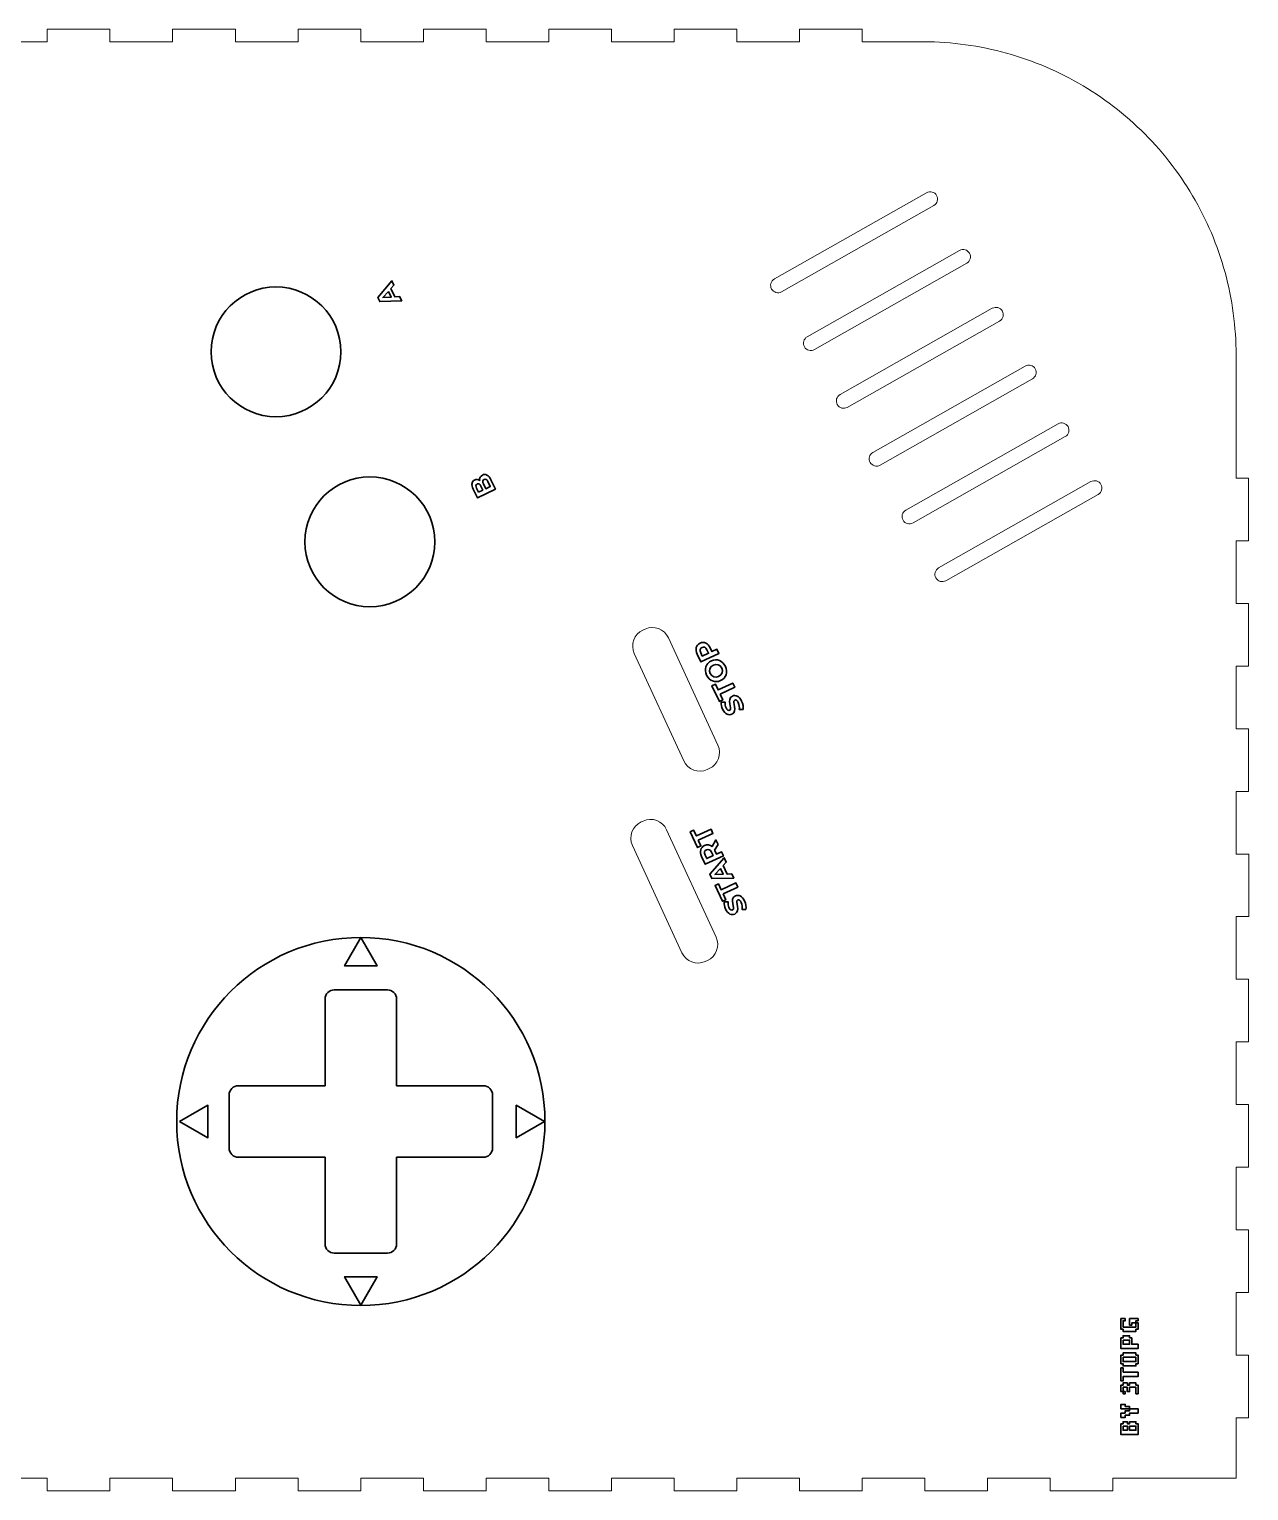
# Model space of a CAD drawing. Header units: millimetres. Extents: x -265 to 3135, y -989 to 809.
# Drawn here: x 2466 to 3050, y -146 to 554 of the extents above; entities that cross this region are included whole.
import ezdxf

# ---------------------------------------------------------------- set-up
doc = ezdxf.new("R2010")
doc.units = ezdxf.units.MM
doc.header["$MEASUREMENT"] = 0
doc.layers.add('Layer 1', color=7, linetype='Continuous', lineweight=0)

# ---------------------------------------------------------------- blocks, each defined once
blk = doc.blocks.new('Block_1')
at = {"layer": 'Layer 1', "color": 18, "lineweight": 35, "true_color": 0x000000}
for points, knots in [([(2787.24, 259.92), (2789.17, 260.83), (2791.05, 259.94), (2792.13, 257.63), (2792.13, 257.63), (2792.95, 255.89), (2792.95, 255.89), (2792.95, 255.89), (2795.34, 257.01), (2795.34, 257.01), (2795.34, 257.01), (2796.28, 255), (2796.28, 255), (2796.28, 255), (2787.62, 250.94), (2787.62, 250.94), (2787.62, 250.94), (2785.86, 254.69), (2785.86, 254.69), (2784.78, 257), (2785.3, 259.01), (2787.24, 259.92)], [0, 0, 0, 0, 1, 1, 1, 2, 2, 2, 3, 3, 3, 4, 4, 4, 5, 5, 5, 6, 6, 6, 7, 7, 7, 7]), ([(2788.19, 257.9), (2787.24, 257.45), (2786.97, 256.57), (2787.55, 255.34), (2787.55, 255.34), (2788.31, 253.71), (2788.31, 253.71), (2788.31, 253.71), (2791.32, 255.12), (2791.32, 255.12), (2791.32, 255.12), (2790.55, 256.75), (2790.55, 256.75), (2789.98, 257.98), (2789.13, 258.34), (2788.19, 257.9)], [0, 0, 0, 0, 1, 1, 1, 2, 2, 2, 3, 3, 3, 4, 4, 4, 5, 5, 5, 5]), ([(2797.1, 241.99), (2794.53, 240.78), (2791.68, 241.89), (2790.4, 244.63), (2789.12, 247.35), (2790.07, 250.25), (2792.66, 251.46), (2795.24, 252.68), (2798.08, 251.55), (2799.35, 248.83), (2800.64, 246.09), (2799.67, 243.2), (2797.1, 241.99)], [0, 0, 0, 0, 1, 1, 1, 2, 2, 2, 3, 3, 3, 4, 4, 4, 4]), ([(2793.61, 249.44), (2791.96, 248.66), (2791.38, 246.97), (2792.11, 245.43), (2792.83, 243.88), (2794.5, 243.25), (2796.15, 244.02), (2797.79, 244.79), (2798.37, 246.48), (2797.65, 248.03), (2796.92, 249.57), (2795.25, 250.21), (2793.61, 249.44)], [0, 0, 0, 0, 1, 1, 1, 2, 2, 2, 3, 3, 3, 4, 4, 4, 4]), ([(2796.83, 235.54), (2796.83, 235.54), (2798.13, 232.77), (2798.13, 232.77), (2798.13, 232.77), (2796.5, 232.01), (2796.5, 232.01), (2796.5, 232.01), (2792.96, 239.55), (2792.96, 239.55), (2792.96, 239.55), (2794.59, 240.32), (2794.59, 240.32), (2794.59, 240.32), (2795.89, 237.55), (2795.89, 237.55), (2795.89, 237.55), (2802.92, 240.84), (2802.92, 240.84), (2802.92, 240.84), (2803.86, 238.84), (2803.86, 238.84), (2803.86, 238.84), (2796.83, 235.54), (2796.83, 235.54)], [0, 0, 0, 0, 1, 1, 1, 2, 2, 2, 3, 3, 3, 4, 4, 4, 5, 5, 5, 6, 6, 6, 7, 7, 7, 8, 8, 8, 8]), ([(2807.81, 228.2), (2807.81, 228.2), (2805.98, 228.17), (2805.98, 228.17), (2806.17, 229.15), (2806.03, 230.41), (2805.54, 231.45), (2804.99, 232.64), (2804.36, 232.93), (2803.83, 232.68), (2802.21, 231.92), (2805.69, 227.41), (2802.47, 225.9), (2801, 225.21), (2799.22, 225.83), (2798.06, 228.29), (2797.55, 229.38), (2797.29, 230.61), (2797.42, 231.65), (2797.42, 231.65), (2799.23, 231.75), (2799.23, 231.75), (2799.15, 230.73), (2799.32, 229.8), (2799.68, 229.03), (2800.23, 227.84), (2800.89, 227.59), (2801.44, 227.85), (2803.03, 228.6), (2799.57, 233.11), (2802.75, 234.61), (2804.2, 235.28), (2806, 234.66), (2807.16, 232.19), (2807.8, 230.82), (2808.04, 229.24), (2807.81, 228.2)], [0, 0, 0, 0, 1, 1, 1, 2, 2, 2, 3, 3, 3, 4, 4, 4, 5, 5, 5, 6, 6, 6, 7, 7, 7, 8, 8, 8, 9, 9, 9, 10, 10, 10, 11, 11, 11, 12, 12, 12, 12])]:
    blk.add_open_spline(points, degree=3, knots=knots, dxfattribs=at)
blk = doc.blocks.new('Block_2')
at = {"layer": 'Layer 1', "color": 18, "lineweight": 35, "true_color": 0x000000}
for points, knots in [([(2786.39, 165.58), (2786.39, 165.58), (2787.68, 162.8), (2787.68, 162.8), (2787.68, 162.8), (2786.04, 162.05), (2786.04, 162.05), (2786.04, 162.05), (2782.54, 169.61), (2782.54, 169.61), (2782.54, 169.61), (2784.18, 170.37), (2784.18, 170.37), (2784.18, 170.37), (2785.47, 167.59), (2785.47, 167.59), (2785.47, 167.59), (2792.51, 170.84), (2792.51, 170.84), (2792.51, 170.84), (2793.44, 168.83), (2793.44, 168.83), (2793.44, 168.83), (2786.39, 165.58), (2786.39, 165.58)], [0, 0, 0, 0, 1, 1, 1, 2, 2, 2, 3, 3, 3, 4, 4, 4, 5, 5, 5, 6, 6, 6, 7, 7, 7, 8, 8, 8, 8]), ([(2795.87, 163.58), (2795.87, 163.58), (2794.22, 160.79), (2794.22, 160.79), (2794.22, 160.79), (2794.27, 160.69), (2794.27, 160.69), (2794.27, 160.69), (2795.07, 158.94), (2795.07, 158.94), (2795.07, 158.94), (2797.49, 160.05), (2797.49, 160.05), (2797.49, 160.05), (2798.42, 158.04), (2798.42, 158.04), (2798.42, 158.04), (2789.74, 154.03), (2789.74, 154.03), (2789.74, 154.03), (2788, 157.79), (2788, 157.79), (2786.93, 160.11), (2787.46, 162.12), (2789.41, 163.02), (2790.71, 163.62), (2791.97, 163.4), (2792.98, 162.5), (2792.98, 162.5), (2794.87, 165.73), (2794.87, 165.73), (2794.87, 165.73), (2795.87, 163.58), (2795.87, 163.58)], [0, 0, 0, 0, 1, 1, 1, 2, 2, 2, 3, 3, 3, 4, 4, 4, 5, 5, 5, 6, 6, 6, 7, 7, 7, 8, 8, 8, 9, 9, 9, 10, 10, 10, 11, 11, 11, 11]), ([(2789.69, 158.44), (2789.69, 158.44), (2790.45, 156.8), (2790.45, 156.8), (2790.45, 156.8), (2793.47, 158.2), (2793.47, 158.2), (2793.47, 158.2), (2792.72, 159.83), (2792.72, 159.83), (2792.15, 161.06), (2791.29, 161.42), (2790.35, 160.98), (2789.4, 160.54), (2789.13, 159.67), (2789.69, 158.44)], [0, 0, 0, 0, 1, 1, 1, 2, 2, 2, 3, 3, 3, 4, 4, 4, 5, 5, 5, 5]), ([(2798.31, 153.4), (2798.31, 153.4), (2800.17, 149.37), (2800.17, 149.37), (2800.17, 149.37), (2802.39, 149.46), (2802.39, 149.46), (2802.39, 149.46), (2803.34, 147.4), (2803.34, 147.4), (2803.34, 147.4), (2792.87, 147.26), (2792.87, 147.26), (2792.87, 147.26), (2791.95, 149.25), (2791.95, 149.25), (2791.95, 149.25), (2798.84, 157.14), (2798.84, 157.14), (2798.84, 157.14), (2799.81, 155.03), (2799.81, 155.03), (2799.81, 155.03), (2798.31, 153.4), (2798.31, 153.4)], [0, 0, 0, 0, 1, 1, 1, 2, 2, 2, 3, 3, 3, 4, 4, 4, 5, 5, 5, 6, 6, 6, 7, 7, 7, 8, 8, 8, 8]), ([(2797.07, 152.07), (2797.07, 152.07), (2794.39, 149.15), (2794.39, 149.15), (2794.39, 149.15), (2798.35, 149.31), (2798.35, 149.31), (2798.35, 149.31), (2797.07, 152.07), (2797.07, 152.07)], [0, 0, 0, 0, 1, 1, 1, 2, 2, 2, 3, 3, 3, 3]), ([(2798.27, 139.86), (2798.27, 139.86), (2799.56, 137.08), (2799.56, 137.08), (2799.56, 137.08), (2797.92, 136.32), (2797.92, 136.32), (2797.92, 136.32), (2794.42, 143.89), (2794.42, 143.89), (2794.42, 143.89), (2796.06, 144.65), (2796.06, 144.65), (2796.06, 144.65), (2797.34, 141.87), (2797.34, 141.87), (2797.34, 141.87), (2804.39, 145.12), (2804.39, 145.12), (2804.39, 145.12), (2805.32, 143.11), (2805.32, 143.11), (2805.32, 143.11), (2798.27, 139.86), (2798.27, 139.86)], [0, 0, 0, 0, 1, 1, 1, 2, 2, 2, 3, 3, 3, 4, 4, 4, 5, 5, 5, 6, 6, 6, 7, 7, 7, 8, 8, 8, 8]), ([(2809.2, 132.45), (2809.2, 132.45), (2807.38, 132.43), (2807.38, 132.43), (2807.57, 133.41), (2807.44, 134.67), (2806.96, 135.71), (2806.41, 136.91), (2805.79, 137.21), (2805.26, 136.96), (2803.63, 136.21), (2807.08, 131.68), (2803.85, 130.19), (2802.38, 129.5), (2800.6, 130.13), (2799.46, 132.6), (2798.96, 133.69), (2798.7, 134.92), (2798.84, 135.97), (2798.84, 135.97), (2800.65, 136.05), (2800.65, 136.05), (2800.56, 135.03), (2800.72, 134.1), (2801.08, 133.33), (2801.63, 132.14), (2802.29, 131.89), (2802.83, 132.14), (2804.43, 132.88), (2801, 137.41), (2804.18, 138.89), (2805.64, 139.56), (2807.43, 138.93), (2808.58, 136.45), (2809.21, 135.07), (2809.45, 133.49), (2809.2, 132.45)], [0, 0, 0, 0, 1, 1, 1, 2, 2, 2, 3, 3, 3, 4, 4, 4, 5, 5, 5, 6, 6, 6, 7, 7, 7, 8, 8, 8, 9, 9, 9, 10, 10, 10, 11, 11, 11, 12, 12, 12, 12])]:
    blk.add_open_spline(points, degree=3, knots=knots, dxfattribs=at)
blk = doc.blocks.new('Block_4')
at = {"layer": 'Layer 1', "color": 18, "lineweight": 35, "true_color": 0x000000}
for points, knots in [([(2996.93, -64.58), (2996.93, -64.58), (2995.89, -64.58), (2995.89, -64.58), (2995.89, -64.58), (2995.89, -65.58), (2995.89, -65.58), (2995.89, -65.58), (2996.93, -65.58), (2996.93, -65.58), (2996.93, -65.58), (2996.93, -68.69), (2996.93, -68.69), (2996.93, -68.69), (2995.89, -68.69), (2995.89, -68.69), (2995.89, -68.69), (2995.89, -69.72), (2995.89, -69.72), (2995.89, -69.72), (2989.72, -69.72), (2989.72, -69.72), (2989.72, -69.72), (2989.72, -68.69), (2989.72, -68.69), (2989.72, -68.69), (2988.67, -68.69), (2988.67, -68.69), (2988.67, -68.69), (2988.67, -63.53), (2988.67, -63.53), (2988.67, -63.53), (2990.77, -63.53), (2990.77, -63.53), (2990.77, -63.53), (2990.77, -64.58), (2990.77, -64.58), (2990.77, -64.58), (2989.73, -64.58), (2989.73, -64.58), (2989.73, -64.58), (2989.73, -67.64), (2989.73, -67.64), (2989.73, -67.64), (2995.88, -67.64), (2995.88, -67.64), (2995.88, -67.64), (2995.88, -65.61), (2995.88, -65.61), (2995.88, -65.61), (2993.85, -65.61), (2993.85, -65.61), (2993.85, -65.61), (2993.85, -66.63), (2993.85, -66.63), (2993.85, -66.63), (2992.8, -66.63), (2992.8, -66.63), (2992.8, -66.63), (2992.8, -63.53), (2992.8, -63.53), (2992.8, -63.53), (2996.93, -63.53), (2996.93, -63.53), (2996.93, -63.53), (2996.93, -64.58), (2996.93, -64.58)], [0, 0, 0, 0, 1, 1, 1, 2, 2, 2, 3, 3, 3, 4, 4, 4, 5, 5, 5, 6, 6, 6, 7, 7, 7, 8, 8, 8, 9, 9, 9, 10, 10, 10, 11, 11, 11, 12, 12, 12, 13, 13, 13, 14, 14, 14, 15, 15, 15, 16, 16, 16, 17, 17, 17, 18, 18, 18, 19, 19, 19, 20, 20, 20, 21, 21, 21, 22, 22, 22, 22]), ([(2992.81, -72.79), (2992.81, -72.79), (2993.85, -72.79), (2993.85, -72.79), (2993.85, -72.79), (2993.85, -75.88), (2993.85, -75.88), (2993.85, -75.88), (2996.93, -75.88), (2996.93, -75.88), (2996.93, -75.88), (2996.93, -77.95), (2996.93, -77.95), (2996.93, -77.95), (2988.67, -77.95), (2988.67, -77.95), (2988.67, -77.95), (2988.67, -72.79), (2988.67, -72.79), (2988.67, -72.79), (2989.72, -72.79), (2989.72, -72.79), (2989.72, -72.79), (2989.72, -71.77), (2989.72, -71.77), (2989.72, -71.77), (2992.81, -71.77), (2992.81, -71.77), (2992.81, -71.77), (2992.81, -72.79), (2992.81, -72.79)], [0, 0, 0, 0, 1, 1, 1, 2, 2, 2, 3, 3, 3, 4, 4, 4, 5, 5, 5, 6, 6, 6, 7, 7, 7, 8, 8, 8, 9, 9, 9, 10, 10, 10, 10]), ([(2989.73, -73.84), (2989.73, -73.84), (2989.73, -75.88), (2989.73, -75.88), (2989.73, -75.88), (2992.8, -75.88), (2992.8, -75.88), (2992.8, -75.88), (2992.8, -73.84), (2992.8, -73.84), (2992.8, -73.84), (2989.73, -73.84), (2989.73, -73.84)], [0, 0, 0, 0, 1, 1, 1, 2, 2, 2, 3, 3, 3, 4, 4, 4, 4]), ([(2995.89, -81.03), (2995.89, -81.03), (2996.93, -81.03), (2996.93, -81.03), (2996.93, -81.03), (2996.93, -85.17), (2996.93, -85.17), (2996.93, -85.17), (2995.89, -85.17), (2995.89, -85.17), (2995.89, -85.17), (2995.89, -86.19), (2995.89, -86.19), (2995.89, -86.19), (2989.72, -86.19), (2989.72, -86.19), (2989.72, -86.19), (2989.72, -85.17), (2989.72, -85.17), (2989.72, -85.17), (2988.67, -85.17), (2988.67, -85.17), (2988.67, -85.17), (2988.67, -81.03), (2988.67, -81.03), (2988.67, -81.03), (2989.72, -81.03), (2989.72, -81.03), (2989.72, -81.03), (2989.72, -80), (2989.72, -80), (2989.72, -80), (2995.89, -80), (2995.89, -80), (2995.89, -80), (2995.89, -81.03), (2995.89, -81.03)], [0, 0, 0, 0, 1, 1, 1, 2, 2, 2, 3, 3, 3, 4, 4, 4, 5, 5, 5, 6, 6, 6, 7, 7, 7, 8, 8, 8, 9, 9, 9, 10, 10, 10, 11, 11, 11, 12, 12, 12, 12]), ([(2989.73, -82.08), (2989.73, -82.08), (2989.73, -84.12), (2989.73, -84.12), (2989.73, -84.12), (2995.88, -84.12), (2995.88, -84.12), (2995.88, -84.12), (2995.88, -82.08), (2995.88, -82.08), (2995.88, -82.08), (2989.73, -82.08), (2989.73, -82.08)], [0, 0, 0, 0, 1, 1, 1, 2, 2, 2, 3, 3, 3, 4, 4, 4, 4]), ([(2989.72, -89.26), (2989.72, -89.26), (2996.93, -89.26), (2996.93, -89.26), (2996.93, -89.26), (2996.93, -91.34), (2996.93, -91.34), (2996.93, -91.34), (2989.72, -91.34), (2989.72, -91.34), (2989.72, -91.34), (2989.72, -93.4), (2989.72, -93.4), (2989.72, -93.4), (2988.67, -93.4), (2988.67, -93.4), (2988.67, -93.4), (2988.67, -87.2), (2988.67, -87.2), (2988.67, -87.2), (2989.72, -87.2), (2989.72, -87.2), (2989.72, -87.2), (2989.72, -89.26), (2989.72, -89.26)], [0, 0, 0, 0, 1, 1, 1, 2, 2, 2, 3, 3, 3, 4, 4, 4, 5, 5, 5, 6, 6, 6, 7, 7, 7, 8, 8, 8, 8]), ([(2995.89, -95.43), (2995.89, -95.43), (2996.93, -95.43), (2996.93, -95.43), (2996.93, -95.43), (2996.93, -99.56), (2996.93, -99.56), (2996.93, -99.56), (2995.88, -99.56), (2995.88, -99.56), (2995.88, -99.56), (2995.88, -96.48), (2995.88, -96.48), (2995.88, -96.48), (2992.81, -96.48), (2992.81, -96.48), (2992.81, -96.48), (2992.81, -98.54), (2992.81, -98.54), (2992.81, -98.54), (2991.76, -98.54), (2991.76, -98.54), (2991.76, -98.54), (2991.76, -96.48), (2991.76, -96.48), (2991.76, -96.48), (2989.72, -96.48), (2989.72, -96.48), (2989.72, -96.48), (2989.72, -98.51), (2989.72, -98.51), (2989.72, -98.51), (2990.76, -98.51), (2990.76, -98.51), (2990.76, -98.51), (2990.76, -99.56), (2990.76, -99.56), (2990.76, -99.56), (2989.71, -99.56), (2989.71, -99.56), (2989.71, -99.56), (2989.71, -98.54), (2989.71, -98.54), (2989.71, -98.54), (2988.67, -98.54), (2988.67, -98.54), (2988.67, -98.54), (2988.67, -95.43), (2988.67, -95.43), (2988.67, -95.43), (2989.71, -95.43), (2989.71, -95.43), (2989.71, -95.43), (2989.71, -94.4), (2989.71, -94.4), (2989.71, -94.4), (2991.78, -94.4), (2991.78, -94.4), (2991.78, -94.4), (2991.78, -95.43), (2991.78, -95.43), (2991.78, -95.43), (2992.8, -95.43), (2992.8, -95.43), (2992.8, -95.43), (2992.8, -94.4), (2992.8, -94.4), (2992.8, -94.4), (2995.89, -94.4), (2995.89, -94.4), (2995.89, -94.4), (2995.89, -95.43), (2995.89, -95.43)], [0, 0, 0, 0, 1, 1, 1, 2, 2, 2, 3, 3, 3, 4, 4, 4, 5, 5, 5, 6, 6, 6, 7, 7, 7, 8, 8, 8, 9, 9, 9, 10, 10, 10, 11, 11, 11, 12, 12, 12, 13, 13, 13, 14, 14, 14, 15, 15, 15, 16, 16, 16, 17, 17, 17, 18, 18, 18, 19, 19, 19, 20, 20, 20, 21, 21, 21, 22, 22, 22, 23, 23, 23, 24, 24, 24, 24]), ([(2990.75, -105.71), (2990.75, -105.71), (2992.8, -105.71), (2992.8, -105.71), (2992.8, -105.71), (2992.8, -106.74), (2992.8, -106.74), (2992.8, -106.74), (2996.93, -106.74), (2996.93, -106.74), (2996.93, -106.74), (2996.93, -108.83), (2996.93, -108.83), (2996.93, -108.83), (2992.8, -108.83), (2992.8, -108.83), (2992.8, -108.83), (2992.8, -109.86), (2992.8, -109.86), (2992.8, -109.86), (2990.75, -109.86), (2990.75, -109.86), (2990.75, -109.86), (2990.75, -110.88), (2990.75, -110.88), (2990.75, -110.88), (2988.67, -110.88), (2988.67, -110.88), (2988.67, -110.88), (2988.67, -108.81), (2988.67, -108.81), (2988.67, -108.81), (2990.72, -108.81), (2990.72, -108.81), (2990.72, -108.81), (2990.72, -107.78), (2990.72, -107.78), (2990.72, -107.78), (2992.78, -107.78), (2992.78, -107.78), (2992.78, -107.78), (2992.78, -106.76), (2992.78, -106.76), (2992.78, -106.76), (2988.67, -106.76), (2988.67, -106.76), (2988.67, -106.76), (2988.67, -104.69), (2988.67, -104.69), (2988.67, -104.69), (2990.75, -104.69), (2990.75, -104.69), (2990.75, -104.69), (2990.75, -105.71), (2990.75, -105.71)], [0, 0, 0, 0, 1, 1, 1, 2, 2, 2, 3, 3, 3, 4, 4, 4, 5, 5, 5, 6, 6, 6, 7, 7, 7, 8, 8, 8, 9, 9, 9, 10, 10, 10, 11, 11, 11, 12, 12, 12, 13, 13, 13, 14, 14, 14, 15, 15, 15, 16, 16, 16, 17, 17, 17, 18, 18, 18, 18]), ([(2995.89, -113.96), (2995.89, -113.96), (2996.93, -113.96), (2996.93, -113.96), (2996.93, -113.96), (2996.93, -119.12), (2996.93, -119.12), (2996.93, -119.12), (2988.67, -119.12), (2988.67, -119.12), (2988.67, -119.12), (2988.67, -113.96), (2988.67, -113.96), (2988.67, -113.96), (2989.72, -113.96), (2989.72, -113.96), (2989.72, -113.96), (2989.72, -112.93), (2989.72, -112.93), (2989.72, -112.93), (2991.8, -112.93), (2991.8, -112.93), (2991.8, -112.93), (2991.8, -113.96), (2991.8, -113.96), (2991.8, -113.96), (2992.81, -113.96), (2992.81, -113.96), (2992.81, -113.96), (2992.81, -112.93), (2992.81, -112.93), (2992.81, -112.93), (2995.89, -112.93), (2995.89, -112.93), (2995.89, -112.93), (2995.89, -113.96), (2995.89, -113.96)], [0, 0, 0, 0, 1, 1, 1, 2, 2, 2, 3, 3, 3, 4, 4, 4, 5, 5, 5, 6, 6, 6, 7, 7, 7, 8, 8, 8, 9, 9, 9, 10, 10, 10, 11, 11, 11, 12, 12, 12, 12]), ([(2989.73, -115.01), (2989.73, -115.01), (2989.73, -117.05), (2989.73, -117.05), (2989.73, -117.05), (2991.77, -117.05), (2991.77, -117.05), (2991.77, -117.05), (2991.77, -115.01), (2991.77, -115.01), (2991.77, -115.01), (2989.73, -115.01), (2989.73, -115.01)], [0, 0, 0, 0, 1, 1, 1, 2, 2, 2, 3, 3, 3, 4, 4, 4, 4]), ([(2992.82, -115.01), (2992.82, -115.01), (2992.82, -117.05), (2992.82, -117.05), (2992.82, -117.05), (2995.88, -117.05), (2995.88, -117.05), (2995.88, -117.05), (2995.88, -115.01), (2995.88, -115.01), (2995.88, -115.01), (2992.82, -115.01), (2992.82, -115.01)], [0, 0, 0, 0, 1, 1, 1, 2, 2, 2, 3, 3, 3, 4, 4, 4, 4])]:
    blk.add_open_spline(points, degree=3, knots=knots, dxfattribs=at)

msp = doc.modelspace()

# ---------------------------------------------------------------- linework, layer by layer
at = {"layer": 'Layer 1', "color": 18, "lineweight": 35, "true_color": 0x000000}
for points in [[(2624.88, 118.89), (2617.08, 105.37), (2632.69, 105.37)], [(2538.17, 30.85), (2551.69, 23.04), (2551.69, 38.65)], [(2712.79, 30.85), (2699.27, 38.65), (2699.27, 23.04)], [(2624.88, -57.05), (2632.69, -43.52), (2617.08, -43.52)]]:
    msp.add_lwpolyline(points, close=True, dxfattribs=at)
for centre, radius in [((2584.28, 399.47), 31.06), ((2629.22, 308.47), 31.06), ((2624.88, 30.85), 88.13)]:
    msp.add_circle(centre, radius, dxfattribs=at)
at = {"layer": 'Layer 1', "color": 1, "lineweight": 9, "true_color": 0xff0000}
for points, knots in [([(3043.82, 158.95), (3045.84, 158.95), (3047.86, 158.95), (3049.88, 158.95), (3049.87, 148.96), (3049.87, 138.97), (3049.86, 128.98), (3047.85, 128.98), (3045.83, 128.98), (3043.82, 128.98), (3043.82, 128.98), (3043.82, 98.98), (3043.82, 98.98), (3043.82, 98.98), (3049.82, 98.98), (3049.82, 98.98), (3049.82, 98.98), (3049.82, 68.98), (3049.82, 68.98), (3049.82, 68.98), (3043.82, 68.98), (3043.82, 68.98), (3043.82, 68.98), (3043.82, 38.98), (3043.82, 38.98), (3043.82, 38.98), (3049.82, 38.98), (3049.82, 38.98), (3049.82, 38.98), (3049.82, 8.98), (3049.82, 8.98), (3049.82, 8.98), (3043.82, 8.98), (3043.82, 8.98), (3043.82, 8.98), (3043.82, -21.02), (3043.82, -21.02), (3043.82, -21.02), (3049.82, -21.02), (3049.82, -21.02), (3049.82, -21.02), (3049.82, -51.02), (3049.82, -51.02), (3049.82, -51.02), (3043.82, -51.02), (3043.82, -51.02), (3043.82, -51.02), (3043.82, -81.02), (3043.82, -81.02), (3043.82, -81.02), (3049.82, -81.02), (3049.82, -81.02), (3049.82, -81.02), (3049.82, -111.02), (3049.82, -111.02), (3049.82, -111.02), (3043.82, -111.02), (3043.82, -111.02), (3043.82, -111.02), (3043.82, -140.02), (3043.82, -140.02), (3043.82, -140.02), (3014.82, -140.02), (3014.82, -140.02), (3014.82, -140.02), (2984.82, -140.02), (2984.82, -140.02), (2984.82, -140.02), (2984.82, -146.02), (2984.82, -146.02), (2984.82, -146.02), (2954.82, -146.02), (2954.82, -146.02), (2954.82, -146.02), (2954.82, -140.02), (2954.82, -140.02), (2954.82, -140.02), (2924.82, -140.02), (2924.82, -140.02), (2924.82, -140.02), (2924.82, -146.02), (2924.82, -146.02), (2924.82, -146.02), (2894.82, -146.02), (2894.82, -146.02), (2894.82, -146.02), (2894.82, -140.02), (2894.82, -140.02), (2894.82, -140.02), (2864.82, -140.02), (2864.82, -140.02), (2864.82, -140.02), (2864.82, -146.02), (2864.82, -146.02), (2864.82, -146.02), (2834.82, -146.02), (2834.82, -146.02), (2834.82, -146.02), (2834.82, -140.02), (2834.82, -140.02), (2834.82, -140.02), (2804.82, -140.02), (2804.82, -140.02), (2804.82, -140.02), (2804.82, -146.02), (2804.82, -146.02), (2804.82, -146.02), (2774.82, -146.02), (2774.82, -146.02), (2774.82, -146.02), (2774.82, -140.02), (2774.82, -140.02), (2774.82, -140.02), (2744.82, -140.02), (2744.82, -140.02), (2744.82, -140.02), (2744.82, -146.02), (2744.82, -146.02), (2744.82, -146.02), (2714.82, -146.02), (2714.82, -146.02), (2714.82, -146.02), (2714.82, -140.02), (2714.82, -140.02), (2714.82, -140.02), (2684.82, -140.02), (2684.82, -140.02), (2684.82, -140.02), (2684.82, -146.02), (2684.82, -146.02), (2684.82, -146.02), (2654.82, -146.02), (2654.82, -146.02), (2654.82, -146.02), (2654.82, -140.02), (2654.82, -140.02), (2654.82, -140.02), (2624.82, -140.02), (2624.82, -140.02), (2624.82, -140.02), (2624.82, -146.02), (2624.82, -146.02), (2624.82, -146.02), (2594.82, -146.02), (2594.82, -146.02), (2594.82, -146.02), (2594.82, -140.02), (2594.82, -140.02), (2594.82, -140.02), (2564.82, -140.02), (2564.82, -140.02), (2564.82, -140.02), (2564.82, -146.02), (2564.82, -146.02), (2564.82, -146.02), (2534.82, -146.02), (2534.82, -146.02), (2534.82, -146.02), (2534.82, -140.02), (2534.82, -140.02), (2534.82, -140.02), (2504.82, -140.02), (2504.82, -140.02), (2504.82, -140.02), (2504.82, -146.02), (2504.82, -146.02), (2504.82, -146.02), (2474.82, -146.02), (2474.82, -146.02), (2474.82, -146.02), (2474.82, -140.02), (2474.82, -140.02), (2474.82, -140.02), (2444.82, -140.02), (2444.82, -140.02), (2444.82, -140.02), (2444.82, -146.02), (2444.82, -146.02), (2444.82, -146.02), (2414.82, -146.02), (2414.82, -146.02), (2414.82, -146.02), (2414.82, -140.02), (2414.82, -140.02), (2414.82, -140.02), (2384.82, -140.02), (2384.82, -140.02), (2384.82, -140.02), (2384.82, -146.02), (2384.82, -146.02), (2384.82, -146.02), (2354.82, -146.02), (2354.82, -146.02), (2354.82, -146.02), (2354.82, -140.02), (2354.82, -140.02), (2354.82, -140.02), (2324.82, -140.02), (2324.82, -140.02), (2324.82, -140.02), (2324.82, -146.02), (2324.82, -146.02), (2324.82, -146.02), (2294.82, -146.02), (2294.82, -146.02), (2294.82, -146.02), (2294.82, -140.02), (2294.82, -140.02), (2294.82, -140.02), (2264.82, -140.02), (2264.82, -140.02), (2264.82, -140.02), (2264.82, -146.02), (2264.82, -146.02), (2264.82, -146.02), (2234.82, -146.02), (2234.82, -146.02), (2234.82, -146.02), (2234.82, -140.02), (2234.82, -140.02), (2234.82, -140.02), (2204.82, -140.02), (2204.82, -140.02), (2204.82, -140.02), (2204.82, -146.02), (2204.82, -146.02), (2204.82, -146.02), (2174.82, -146.02), (2174.82, -146.02), (2174.82, -146.02), (2174.82, -140.02), (2174.82, -140.02), (2174.82, -140.02), (2144.82, -140.02), (2144.82, -140.02), (2144.82, -140.02), (2144.82, -146.02), (2144.82, -146.02), (2144.82, -146.02), (2114.82, -146.02), (2114.82, -146.02), (2114.82, -146.02), (2114.82, -140.02), (2114.82, -140.02), (2114.82, -140.02), (2084.82, -140.02), (2084.82, -140.02), (2084.82, -140.02), (2084.82, -146.02), (2084.82, -146.02), (2084.82, -146.02), (2054.82, -146.02), (2054.82, -146.02), (2054.82, -146.02), (2054.82, -140.02), (2054.82, -140.02), (2054.82, -140.02), (2024.82, -140.02), (2024.82, -140.02), (2024.82, -140.02), (2024.82, -146.02), (2024.82, -146.02), (2024.82, -146.02), (1994.82, -146.02), (1994.82, -146.02), (1994.82, -146.02), (1994.82, -140.02), (1994.82, -140.02), (1994.82, -140.02), (1964.82, -140.02), (1964.82, -140.02), (1964.82, -140.02), (1964.82, -146.02), (1964.82, -146.02), (1964.82, -146.02), (1934.82, -146.02), (1934.82, -146.02), (1934.82, -146.02), (1934.82, -140.02), (1934.82, -140.02), (1934.82, -140.02), (1875.82, -140.02), (1875.82, -140.02), (1875.82, -140.02), (1875.82, -111.02), (1875.82, -111.02), (1875.82, -111.02), (1869.82, -111.02), (1869.82, -111.02), (1869.82, -111.02), (1869.82, -81.02), (1869.82, -81.02), (1869.82, -81.02), (1875.82, -81.02), (1875.82, -81.02), (1875.82, -81.02), (1875.82, -51.02), (1875.82, -51.02), (1875.82, -51.02), (1869.82, -51.02), (1869.82, -51.02), (1869.82, -51.02), (1869.82, -21.02), (1869.82, -21.02), (1869.82, -21.02), (1875.82, -21.02), (1875.82, -21.02), (1875.82, -21.02), (1875.82, 8.98), (1875.82, 8.98), (1875.82, 8.98), (1869.82, 8.98), (1869.82, 8.98), (1869.82, 8.98), (1869.82, 38.98), (1869.82, 38.98), (1869.82, 38.98), (1875.82, 38.98), (1875.82, 38.98), (1875.82, 38.98), (1875.82, 68.98), (1875.82, 68.98), (1875.82, 68.98), (1869.82, 68.98), (1869.82, 68.98), (1869.82, 68.98), (1869.82, 98.98), (1869.82, 98.98), (1869.82, 98.98), (1875.82, 98.98), (1875.82, 98.98), (1875.82, 98.98), (1875.82, 128.98), (1875.82, 128.98), (1873.82, 128.98), (1871.82, 128.98), (1869.82, 128.98), (1869.82, 138.98), (1869.82, 148.98), (1869.82, 158.97), (1869.82, 158.97), (1875.82, 158.97), (1875.82, 158.97), (1875.82, 158.97), (1875.82, 188.97), (1875.82, 188.97), (1875.82, 188.97), (1869.82, 188.97), (1869.82, 188.97), (1869.82, 188.97), (1869.82, 218.97), (1869.82, 218.97), (1869.82, 218.97), (1875.82, 218.97), (1875.82, 218.97), (1875.82, 218.97), (1875.82, 248.97), (1875.82, 248.97), (1875.82, 248.97), (1869.82, 248.97), (1869.82, 248.97), (1869.82, 258.98), (1869.82, 268.98), (1869.82, 278.98), (1869.82, 278.98), (1875.82, 278.98), (1875.82, 278.98), (1875.82, 278.98), (1875.82, 308.98), (1875.82, 308.98), (1875.82, 308.98), (1869.82, 308.98), (1869.82, 308.98), (1869.82, 308.98), (1869.82, 338.98), (1869.82, 338.98), (1869.82, 338.98), (1875.82, 338.98), (1875.82, 338.98), (1875.82, 338.98), (1875.82, 368.98), (1875.82, 368.98), (1875.82, 368.98), (1869.82, 368.98), (1869.82, 368.98), (1869.82, 368.98), (1869.82, 398.98), (1869.82, 398.98), (1869.82, 398.98), (1875.82, 398.98), (1875.82, 398.98), (1875.82, 398.98), (1875.82, 428.98), (1875.82, 428.98), (1875.82, 428.98), (1869.82, 428.98), (1869.82, 428.98), (1869.82, 428.98), (1869.82, 458.98), (1869.82, 458.98), (1869.82, 458.98), (1875.82, 458.98), (1875.82, 458.98), (1875.82, 458.98), (1875.82, 488.98), (1875.82, 488.98), (1875.82, 488.98), (1869.82, 488.98), (1869.82, 488.98), (1869.82, 488.98), (1869.82, 518.98), (1869.82, 518.98), (1869.82, 518.98), (1875.82, 518.98), (1875.82, 518.98), (1875.82, 518.98), (1875.82, 547.98), (1875.82, 547.98), (1875.82, 547.98), (1904.82, 547.98), (1904.82, 547.98), (1904.82, 547.98), (1934.82, 547.98), (1934.82, 547.98), (1934.82, 547.98), (1934.82, 553.98), (1934.82, 553.98), (1934.82, 553.98), (1964.82, 553.98), (1964.82, 553.98), (1964.82, 553.98), (1964.82, 547.98), (1964.82, 547.98), (1964.82, 547.98), (1994.82, 547.98), (1994.82, 547.98), (1994.82, 547.98), (1994.82, 553.98), (1994.82, 553.98), (1994.82, 553.98), (2024.82, 553.98), (2024.82, 553.98), (2024.82, 553.98), (2024.82, 547.98), (2024.82, 547.98), (2024.82, 547.98), (2054.82, 547.98), (2054.82, 547.98), (2054.82, 547.98), (2054.82, 553.98), (2054.82, 553.98), (2054.82, 553.98), (2084.82, 553.98), (2084.82, 553.98), (2084.82, 553.98), (2084.82, 547.98), (2084.82, 547.98), (2084.82, 547.98), (2114.82, 547.98), (2114.82, 547.98), (2114.82, 547.98), (2114.82, 553.98), (2114.82, 553.98), (2114.82, 553.98), (2144.82, 553.98), (2144.82, 553.98), (2144.82, 553.98), (2144.82, 547.98), (2144.82, 547.98), (2144.82, 547.98), (2174.82, 547.98), (2174.82, 547.98), (2174.82, 547.98), (2174.82, 553.98), (2174.82, 553.98), (2174.82, 553.98), (2204.82, 553.98), (2204.82, 553.98), (2204.82, 553.98), (2204.82, 547.98), (2204.82, 547.98), (2204.82, 547.98), (2234.82, 547.98), (2234.82, 547.98), (2234.82, 547.98), (2234.82, 553.98), (2234.82, 553.98), (2234.82, 553.98), (2264.82, 553.98), (2264.82, 553.98), (2264.82, 553.98), (2264.82, 547.98), (2264.82, 547.98), (2264.82, 547.98), (2294.82, 547.98), (2294.82, 547.98), (2294.82, 547.98), (2294.82, 553.98), (2294.82, 553.98), (2294.82, 553.98), (2324.82, 553.98), (2324.82, 553.98), (2324.82, 553.98), (2324.82, 547.98), (2324.82, 547.98), (2324.82, 547.98), (2354.82, 547.98), (2354.82, 547.98), (2354.82, 547.98), (2354.82, 553.98), (2354.82, 553.98), (2354.82, 553.98), (2384.82, 553.98), (2384.82, 553.98), (2384.82, 553.98), (2384.82, 547.98), (2384.82, 547.98), (2384.82, 547.98), (2414.82, 547.98), (2414.82, 547.98), (2414.82, 547.98), (2414.82, 553.98), (2414.82, 553.98), (2414.82, 553.98), (2444.82, 553.98), (2444.82, 553.98), (2444.82, 553.98), (2444.82, 547.98), (2444.82, 547.98), (2444.82, 547.98), (2474.82, 547.98), (2474.82, 547.98), (2474.82, 547.98), (2474.82, 553.98), (2474.82, 553.98), (2474.82, 553.98), (2504.82, 553.98), (2504.82, 553.98), (2504.82, 553.98), (2504.82, 547.98), (2504.82, 547.98), (2504.82, 547.98), (2534.82, 547.98), (2534.82, 547.98), (2534.82, 547.98), (2534.82, 553.98), (2534.82, 553.98), (2534.82, 553.98), (2564.82, 553.98), (2564.82, 553.98), (2564.82, 553.98), (2564.82, 547.98), (2564.82, 547.98), (2564.82, 547.98), (2594.82, 547.98), (2594.82, 547.98), (2594.82, 547.98), (2594.82, 553.98), (2594.82, 553.98), (2594.82, 553.98), (2624.82, 553.98), (2624.82, 553.98), (2624.82, 553.98), (2624.82, 547.98), (2624.82, 547.98), (2624.82, 547.98), (2654.82, 547.98), (2654.82, 547.98), (2654.82, 547.98), (2654.82, 553.98), (2654.82, 553.98), (2654.82, 553.98), (2684.82, 553.98), (2684.82, 553.98), (2684.82, 553.98), (2684.82, 547.98), (2684.82, 547.98), (2684.82, 547.98), (2714.82, 547.98), (2714.82, 547.98), (2714.82, 547.98), (2714.82, 553.98), (2714.82, 553.98), (2714.82, 553.98), (2744.82, 553.98), (2744.82, 553.98), (2744.82, 553.98), (2744.82, 547.98), (2744.82, 547.98), (2744.82, 547.98), (2774.82, 547.98), (2774.82, 547.98), (2774.82, 547.98), (2774.82, 553.98), (2774.82, 553.98), (2774.82, 553.98), (2804.82, 553.98), (2804.82, 553.98), (2804.82, 553.98), (2804.82, 547.98), (2804.82, 547.98), (2804.82, 547.98), (2834.82, 547.98), (2834.82, 547.98), (2834.82, 547.98), (2834.82, 553.98), (2834.82, 553.98), (2834.82, 553.98), (2864.82, 553.98), (2864.82, 553.98), (2864.82, 553.98), (2864.82, 547.98), (2864.82, 547.98), (2864.82, 547.98), (2893.82, 547.98), (2893.82, 547.98), (2893.82, 547.98), (2894.43, 547.98), (2894.43, 547.98), (2894.43, 547.98), (2896.93, 547.95), (2896.93, 547.95), (2896.93, 547.95), (2899.43, 547.87), (2899.43, 547.87), (2899.43, 547.87), (2901.93, 547.76), (2901.93, 547.76), (2901.93, 547.76), (2904.43, 547.6), (2904.43, 547.6), (2904.43, 547.6), (2906.92, 547.41), (2906.92, 547.41), (2906.92, 547.41), (2909.41, 547.17), (2909.41, 547.17), (2909.41, 547.17), (2911.89, 546.89), (2911.89, 546.89), (2911.89, 546.89), (2914.37, 546.56), (2914.37, 546.56), (2914.37, 546.56), (2916.84, 546.2), (2916.84, 546.2), (2916.84, 546.2), (2919.31, 545.8), (2919.31, 545.8), (2919.31, 545.8), (2921.77, 545.35), (2921.77, 545.35), (2921.77, 545.35), (2924.22, 544.86), (2924.22, 544.86), (2924.22, 544.86), (2926.67, 544.34), (2926.67, 544.34), (2926.67, 544.34), (2929.1, 543.77), (2929.1, 543.77), (2929.1, 543.77), (2931.53, 543.16), (2931.53, 543.16), (2931.53, 543.16), (2933.94, 542.51), (2933.94, 542.51), (2933.94, 542.51), (2936.34, 541.82), (2936.34, 541.82), (2936.34, 541.82), (2938.73, 541.09), (2938.73, 541.09), (2938.73, 541.09), (2941.11, 540.33), (2941.11, 540.33), (2941.11, 540.33), (2943.48, 539.52), (2943.48, 539.52), (2943.48, 539.52), (2945.83, 538.67), (2945.83, 538.67), (2945.83, 538.67), (2948.17, 537.78), (2948.17, 537.78), (2948.17, 537.78), (2950.49, 536.86), (2950.49, 536.86), (2950.49, 536.86), (2952.8, 535.9), (2952.8, 535.9), (2952.8, 535.9), (2955.09, 534.89), (2955.09, 534.89), (2955.09, 534.89), (2957.36, 533.85), (2957.36, 533.85), (2957.36, 533.85), (2959.62, 532.77), (2959.62, 532.77), (2959.62, 532.77), (2961.85, 531.66), (2961.85, 531.66), (2961.85, 531.66), (2964.07, 530.51), (2964.07, 530.51), (2964.07, 530.51), (2966.27, 529.32), (2966.27, 529.32), (2966.27, 529.32), (2968.45, 528.09), (2968.45, 528.09), (2968.45, 528.09), (2970.61, 526.83), (2970.61, 526.83), (2970.61, 526.83), (2972.75, 525.53), (2972.75, 525.53), (2972.75, 525.53), (2974.86, 524.2), (2974.86, 524.2), (2974.86, 524.2), (2976.95, 522.83), (2976.95, 522.83), (2976.95, 522.83), (2979.02, 521.43), (2979.02, 521.43), (2979.02, 521.43), (2981.07, 519.99), (2981.07, 519.99), (2981.07, 519.99), (2983.09, 518.52), (2983.09, 518.52), (2983.09, 518.52), (2985.09, 517.02), (2985.09, 517.02), (2985.09, 517.02), (2987.06, 515.48), (2987.06, 515.48), (2987.06, 515.48), (2989, 513.91), (2989, 513.91), (2989, 513.91), (2990.92, 512.3), (2990.92, 512.3), (2990.92, 512.3), (2992.81, 510.67), (2992.81, 510.67), (2992.81, 510.67), (2994.68, 509.01), (2994.68, 509.01), (2994.68, 509.01), (2996.51, 507.31), (2996.51, 507.31), (2996.51, 507.31), (2998.32, 505.58), (2998.32, 505.58), (2998.32, 505.58), (3000.1, 503.83), (3000.1, 503.83), (3000.1, 503.83), (3001.85, 502.04), (3001.85, 502.04), (3001.85, 502.04), (3003.57, 500.22), (3003.57, 500.22), (3003.57, 500.22), (3005.26, 498.38), (3005.26, 498.38), (3005.26, 498.38), (3006.92, 496.51), (3006.92, 496.51), (3006.92, 496.51), (3008.54, 494.61), (3008.54, 494.61), (3008.54, 494.61), (3010.14, 492.69), (3010.14, 492.69), (3010.14, 492.69), (3011.7, 490.73), (3011.7, 490.73), (3011.7, 490.73), (3013.23, 488.76), (3013.23, 488.76), (3013.23, 488.76), (3014.72, 486.75), (3014.72, 486.75), (3014.72, 486.75), (3016.19, 484.73), (3016.19, 484.73), (3016.19, 484.73), (3017.62, 482.67), (3017.62, 482.67), (3017.62, 482.67), (3019.01, 480.6), (3019.01, 480.6), (3019.01, 480.6), (3020.37, 478.5), (3020.37, 478.5), (3020.37, 478.5), (3021.69, 476.38), (3021.69, 476.38), (3021.69, 476.38), (3022.98, 474.24), (3022.98, 474.24), (3022.98, 474.24), (3024.24, 472.08), (3024.24, 472.08), (3024.24, 472.08), (3025.45, 469.89), (3025.45, 469.89), (3025.45, 469.89), (3026.63, 467.69), (3026.63, 467.69), (3026.63, 467.69), (3027.78, 465.47), (3027.78, 465.47), (3027.78, 465.47), (3028.88, 463.22), (3028.88, 463.22), (3028.88, 463.22), (3029.95, 460.96), (3029.95, 460.96), (3029.95, 460.96), (3030.98, 458.69), (3030.98, 458.69), (3030.98, 458.69), (3031.97, 456.39), (3031.97, 456.39), (3031.97, 456.39), (3032.93, 454.08), (3032.93, 454.08), (3032.93, 454.08), (3033.84, 451.75), (3033.84, 451.75), (3033.84, 451.75), (3034.72, 449.41), (3034.72, 449.41), (3034.72, 449.41), (3035.56, 447.06), (3035.56, 447.06), (3035.56, 447.06), (3036.36, 444.69), (3036.36, 444.69), (3036.36, 444.69), (3037.12, 442.31), (3037.12, 442.31), (3037.12, 442.31), (3037.83, 439.91), (3037.83, 439.91), (3037.83, 439.91), (3038.51, 437.51), (3038.51, 437.51), (3038.51, 437.51), (3039.15, 435.09), (3039.15, 435.09), (3039.15, 435.09), (3039.75, 432.66), (3039.75, 432.66), (3039.75, 432.66), (3040.31, 430.22), (3040.31, 430.22), (3040.31, 430.22), (3040.83, 427.78), (3040.83, 427.78), (3040.83, 427.78), (3041.3, 425.32), (3041.3, 425.32), (3041.3, 425.32), (3041.74, 422.86), (3041.74, 422.86), (3041.74, 422.86), (3042.13, 420.39), (3042.13, 420.39), (3042.13, 420.39), (3042.48, 417.92), (3042.48, 417.92), (3042.48, 417.92), (3042.8, 415.44), (3042.8, 415.44), (3042.8, 415.44), (3043.07, 412.95), (3043.07, 412.95), (3043.07, 412.95), (3043.29, 410.46), (3043.29, 410.46), (3043.29, 410.46), (3043.48, 407.97), (3043.48, 407.97), (3043.48, 407.97), (3043.63, 405.48), (3043.63, 405.48), (3043.63, 405.48), (3043.73, 402.98), (3043.73, 402.98), (3043.73, 402.98), (3043.79, 400.48), (3043.79, 400.48), (3043.79, 400.48), (3043.82, 397.98), (3043.82, 397.98), (3043.82, 397.98), (3043.82, 368.98), (3043.82, 368.98), (3043.82, 368.98), (3043.82, 338.98), (3043.82, 338.98), (3043.82, 338.98), (3049.82, 338.98), (3049.82, 338.98), (3049.82, 338.98), (3049.82, 308.98), (3049.82, 308.98), (3049.82, 308.98), (3043.82, 308.98), (3043.82, 308.98), (3043.82, 308.98), (3043.82, 278.98), (3043.82, 278.98), (3045.82, 278.98), (3047.82, 278.98), (3049.82, 278.98), (3049.82, 278.98), (3049.82, 278.97), (3049.82, 278.97), (3049.82, 278.97), (3049.82, 248.97), (3049.82, 248.97), (3049.82, 248.97), (3043.82, 248.97), (3043.82, 248.97), (3043.82, 248.97), (3043.82, 218.97), (3043.82, 218.97), (3043.82, 218.97), (3049.82, 218.97), (3049.82, 218.97), (3049.82, 218.97), (3049.82, 188.97), (3049.82, 188.97), (3047.82, 188.97), (3045.82, 188.97), (3043.82, 188.97), (3043.82, 178.96), (3043.82, 168.96), (3043.82, 158.95)], [0, 0, 0, 0, 1, 1, 1, 2, 2, 2, 3, 3, 3, 4, 4, 4, 5, 5, 5, 6, 6, 6, 7, 7, 7, 8, 8, 8, 9, 9, 9, 10, 10, 10, 11, 11, 11, 12, 12, 12, 13, 13, 13, 14, 14, 14, 15, 15, 15, 16, 16, 16, 17, 17, 17, 18, 18, 18, 19, 19, 19, 20, 20, 20, 21, 21, 21, 22, 22, 22, 23, 23, 23, 24, 24, 24, 25, 25, 25, 26, 26, 26, 27, 27, 27, 28, 28, 28, 29, 29, 29, 30, 30, 30, 31, 31, 31, 32, 32, 32, 33, 33, 33, 34, 34, 34, 35, 35, 35, 36, 36, 36, 37, 37, 37, 38, 38, 38, 39, 39, 39, 40, 40, 40, 41, 41, 41, 42, 42, 42, 43, 43, 43, 44, 44, 44, 45, 45, 45, 46, 46, 46, 47, 47, 47, 48, 48, 48, 49, 49, 49, 50, 50, 50, 51, 51, 51, 52, 52, 52, 53, 53, 53, 54, 54, 54, 55, 55, 55, 56, 56, 56, 57, 57, 57, 58, 58, 58, 59, 59, 59, 60, 60, 60, 61, 61, 61, 62, 62, 62, 63, 63, 63, 64, 64, 64, 65, 65, 65, 66, 66, 66, 67, 67, 67, 68, 68, 68, 69, 69, 69, 70, 70, 70, 71, 71, 71, 72, 72, 72, 73, 73, 73, 74, 74, 74, 75, 75, 75, 76, 76, 76, 77, 77, 77, 78, 78, 78, 79, 79, 79, 80, 80, 80, 81, 81, 81, 82, 82, 82, 83, 83, 83, 84, 84, 84, 85, 85, 85, 86, 86, 86, 87, 87, 87, 88, 88, 88, 89, 89, 89, 90, 90, 90, 91, 91, 91, 92, 92, 92, 93, 93, 93, 94, 94, 94, 95, 95, 95, 96, 96, 96, 97, 97, 97, 98, 98, 98, 99, 99, 99, 100, 100, 100, 101, 101, 101, 102, 102, 102, 103, 103, 103, 104, 104, 104, 105, 105, 105, 106, 106, 106, 107, 107, 107, 108, 108, 108, 109, 109, 109, 110, 110, 110, 111, 111, 111, 112, 112, 112, 113, 113, 113, 114, 114, 114, 115, 115, 115, 116, 116, 116, 117, 117, 117, 118, 118, 118, 119, 119, 119, 120, 120, 120, 121, 121, 121, 122, 122, 122, 123, 123, 123, 124, 124, 124, 125, 125, 125, 126, 126, 126, 127, 127, 127, 128, 128, 128, 129, 129, 129, 130, 130, 130, 131, 131, 131, 132, 132, 132, 133, 133, 133, 134, 134, 134, 135, 135, 135, 136, 136, 136, 137, 137, 137, 138, 138, 138, 139, 139, 139, 140, 140, 140, 141, 141, 141, 142, 142, 142, 143, 143, 143, 144, 144, 144, 145, 145, 145, 146, 146, 146, 147, 147, 147, 148, 148, 148, 149, 149, 149, 150, 150, 150, 151, 151, 151, 152, 152, 152, 153, 153, 153, 154, 154, 154, 155, 155, 155, 156, 156, 156, 157, 157, 157, 158, 158, 158, 159, 159, 159, 160, 160, 160, 161, 161, 161, 162, 162, 162, 163, 163, 163, 164, 164, 164, 165, 165, 165, 166, 166, 166, 167, 167, 167, 168, 168, 168, 169, 169, 169, 170, 170, 170, 171, 171, 171, 172, 172, 172, 173, 173, 173, 174, 174, 174, 175, 175, 175, 176, 176, 176, 177, 177, 177, 178, 178, 178, 179, 179, 179, 180, 180, 180, 181, 181, 181, 182, 182, 182, 183, 183, 183, 184, 184, 184, 185, 185, 185, 186, 186, 186, 187, 187, 187, 188, 188, 188, 189, 189, 189, 190, 190, 190, 191, 191, 191, 192, 192, 192, 193, 193, 193, 194, 194, 194, 195, 195, 195, 196, 196, 196, 197, 197, 197, 198, 198, 198, 199, 199, 199, 200, 200, 200, 201, 201, 201, 202, 202, 202, 203, 203, 203, 204, 204, 204, 205, 205, 205, 206, 206, 206, 207, 207, 207, 208, 208, 208, 209, 209, 209, 210, 210, 210, 211, 211, 211, 212, 212, 212, 213, 213, 213, 214, 214, 214, 215, 215, 215, 216, 216, 216, 217, 217, 217, 218, 218, 218, 219, 219, 219, 220, 220, 220, 221, 221, 221, 222, 222, 222, 223, 223, 223, 224, 224, 224, 225, 225, 225, 226, 226, 226, 227, 227, 227, 228, 228, 228, 229, 229, 229, 230, 230, 230, 231, 231, 231, 232, 232, 232, 233, 233, 233, 234, 234, 234, 235, 235, 235, 236, 236, 236, 237, 237, 237, 238, 238, 238, 239, 239, 239, 240, 240, 240, 241, 241, 241, 242, 242, 242, 243, 243, 243, 244, 244, 244, 245, 245, 245, 246, 246, 246, 247, 247, 247, 248, 248, 248, 249, 249, 249, 250, 250, 250, 251, 251, 251, 252, 252, 252, 253, 253, 253, 254, 254, 254, 255, 255, 255, 256, 256, 256, 257, 257, 257, 258, 258, 258, 259, 259, 259, 260, 260, 260, 261, 261, 261, 262, 262, 262, 263, 263, 263, 264, 264, 264, 265, 265, 265, 266, 266, 266, 267, 267, 267, 268, 268, 268, 269, 269, 269, 270, 270, 270, 271, 271, 271, 272, 272, 272, 273, 273, 273, 274, 274, 274, 275, 275, 275, 276, 276, 276, 277, 277, 277, 278, 278, 278, 279, 279, 279, 280, 280, 280, 281, 281, 281, 282, 282, 282, 283, 283, 283, 284, 284, 284, 285, 285, 285, 286, 286, 286, 287, 287, 287, 288, 288, 288, 289, 289, 289, 290, 290, 290, 291, 291, 291, 292, 292, 292, 293, 293, 293, 294, 294, 294, 295, 295, 295, 296, 296, 296, 297, 297, 297, 298, 298, 298, 299, 299, 299, 300, 300, 300, 301, 301, 301, 302, 302, 302, 303, 303, 303, 304, 304, 304, 305, 305, 305, 306, 306, 306, 307, 307, 307, 308, 308, 308, 309, 309, 309, 310, 310, 310, 311, 311, 311, 312, 312, 312, 313, 313, 313, 314, 314, 314, 315, 315, 315, 315]), ([(2899.15, 469.56), (2899.15, 469.56), (2826.27, 428.23), (2826.27, 428.23), (2824.58, 427.28), (2822.43, 427.87), (2821.48, 429.56), (2821.48, 429.56), (2821.48, 429.56), (2821.48, 429.56), (2820.53, 431.26), (2821.12, 433.4), (2822.81, 434.36), (2822.81, 434.36), (2895.69, 475.68), (2895.69, 475.68), (2897.38, 476.63), (2899.53, 476.04), (2900.48, 474.35), (2900.48, 474.35), (2900.48, 474.35), (2900.48, 474.35), (2901.43, 472.68), (2900.84, 470.53), (2899.15, 469.56)], [0, 0, 0, 0, 1, 1, 1, 2, 2, 2, 3, 3, 3, 4, 4, 4, 5, 5, 5, 6, 6, 6, 7, 7, 7, 8, 8, 8, 8]), ([(2914.88, 441.88), (2914.88, 441.88), (2842, 400.55), (2842, 400.55), (2840.31, 399.6), (2838.16, 400.19), (2837.21, 401.88), (2837.21, 401.88), (2837.21, 401.88), (2837.21, 401.88), (2836.26, 403.58), (2836.85, 405.73), (2838.54, 406.68), (2838.54, 406.68), (2911.42, 448), (2911.42, 448), (2913.11, 448.96), (2915.26, 448.37), (2916.21, 446.67), (2916.21, 446.67), (2916.21, 446.67), (2916.21, 446.67), (2917.14, 445), (2916.55, 442.83), (2914.88, 441.88)], [0, 0, 0, 0, 1, 1, 1, 2, 2, 2, 3, 3, 3, 4, 4, 4, 5, 5, 5, 6, 6, 6, 7, 7, 7, 8, 8, 8, 8]), ([(2930.61, 414.2), (2930.61, 414.2), (2857.73, 372.87), (2857.73, 372.87), (2856.04, 371.92), (2853.89, 372.51), (2852.94, 374.21), (2852.94, 374.21), (2852.94, 374.21), (2852.94, 374.21), (2851.98, 375.9), (2852.57, 378.05), (2854.27, 379), (2854.27, 379), (2927.14, 420.33), (2927.14, 420.33), (2928.84, 421.28), (2930.99, 420.69), (2931.94, 418.99), (2931.94, 418.99), (2931.94, 418.99), (2931.94, 418.99), (2932.89, 417.32), (2932.3, 415.17), (2930.61, 414.2)], [0, 0, 0, 0, 1, 1, 1, 2, 2, 2, 3, 3, 3, 4, 4, 4, 5, 5, 5, 6, 6, 6, 7, 7, 7, 8, 8, 8, 8]), ([(2946.33, 386.52), (2946.33, 386.52), (2873.46, 345.2), (2873.46, 345.2), (2871.76, 344.25), (2869.61, 344.83), (2868.66, 346.53), (2868.66, 346.53), (2868.66, 346.53), (2868.66, 346.53), (2867.71, 348.22), (2868.3, 350.37), (2869.99, 351.32), (2869.99, 351.32), (2942.87, 392.65), (2942.87, 392.65), (2944.57, 393.6), (2946.71, 393.01), (2947.67, 391.32), (2947.67, 391.32), (2947.67, 391.32), (2947.67, 391.32), (2948.6, 389.64), (2948.01, 387.47), (2946.33, 386.52)], [0, 0, 0, 0, 1, 1, 1, 2, 2, 2, 3, 3, 3, 4, 4, 4, 5, 5, 5, 6, 6, 6, 7, 7, 7, 8, 8, 8, 8]), ([(2962.06, 358.84), (2962.06, 358.84), (2889.18, 317.52), (2889.18, 317.52), (2887.49, 316.57), (2885.34, 317.16), (2884.39, 318.85), (2884.39, 318.85), (2884.39, 318.85), (2884.39, 318.85), (2883.44, 320.54), (2884.03, 322.69), (2885.72, 323.64), (2885.72, 323.64), (2958.6, 364.97), (2958.6, 364.97), (2960.29, 365.92), (2962.44, 365.33), (2963.39, 363.64), (2963.39, 363.64), (2963.39, 363.64), (2963.39, 363.64), (2964.33, 361.96), (2963.74, 359.8), (2962.06, 358.84)], [0, 0, 0, 0, 1, 1, 1, 2, 2, 2, 3, 3, 3, 4, 4, 4, 5, 5, 5, 6, 6, 6, 7, 7, 7, 8, 8, 8, 8]), ([(2977.79, 331.17), (2977.79, 331.17), (2904.91, 289.84), (2904.91, 289.84), (2903.22, 288.89), (2901.07, 289.48), (2900.12, 291.17), (2900.12, 291.17), (2900.12, 291.17), (2900.12, 291.17), (2899.17, 292.86), (2899.76, 295.01), (2901.45, 295.96), (2901.45, 295.96), (2974.33, 337.29), (2974.33, 337.29), (2976.02, 338.24), (2978.17, 337.65), (2979.12, 335.96), (2979.12, 335.96), (2979.12, 335.96), (2979.12, 335.96), (2980.07, 334.28), (2979.48, 332.12), (2977.79, 331.17)], [0, 0, 0, 0, 1, 1, 1, 2, 2, 2, 3, 3, 3, 4, 4, 4, 5, 5, 5, 6, 6, 6, 7, 7, 7, 8, 8, 8, 8]), ([(2772.14, 262.52), (2772.14, 262.52), (2795.82, 211.09), (2795.82, 211.09), (2797.76, 206.87), (2795.9, 201.81), (2791.67, 199.87), (2791.67, 199.87), (2790.67, 199.42), (2790.67, 199.42), (2786.44, 197.48), (2781.39, 199.34), (2779.45, 203.56), (2779.45, 203.56), (2755.77, 254.99), (2755.77, 254.99), (2753.83, 259.21), (2755.69, 264.27), (2759.91, 266.21), (2759.91, 266.21), (2760.92, 266.66), (2760.92, 266.66), (2765.14, 268.62), (2770.18, 266.76), (2772.14, 262.52)], [0, 0, 0, 0, 1, 1, 1, 2, 2, 2, 3, 3, 3, 4, 4, 4, 5, 5, 5, 6, 6, 6, 7, 7, 7, 8, 8, 8, 8]), ([(2771.25, 170.6), (2771.25, 170.6), (2794.93, 119.18), (2794.93, 119.18), (2796.87, 114.96), (2795, 109.9), (2790.78, 107.96), (2790.78, 107.96), (2789.77, 107.5), (2789.77, 107.5), (2785.55, 105.56), (2780.49, 107.42), (2778.55, 111.65), (2778.55, 111.65), (2754.87, 163.07), (2754.87, 163.07), (2752.93, 167.29), (2754.8, 172.35), (2759.02, 174.29), (2759.02, 174.29), (2760.03, 174.75), (2760.03, 174.75), (2764.25, 176.69), (2769.31, 174.83), (2771.25, 170.6)], [0, 0, 0, 0, 1, 1, 1, 2, 2, 2, 3, 3, 3, 4, 4, 4, 5, 5, 5, 6, 6, 6, 7, 7, 7, 8, 8, 8, 8])]:
    msp.add_open_spline(points, degree=3, knots=knots, dxfattribs=at)
at = {"layer": 'Layer 1', "color": 18, "lineweight": 35, "true_color": 0x000000}
for points, knots in [([(2639.28, 429.8), (2639.28, 429.8), (2641.23, 425.81), (2641.23, 425.81), (2641.23, 425.81), (2643.45, 425.95), (2643.45, 425.95), (2643.45, 425.95), (2644.44, 423.92), (2644.44, 423.92), (2644.44, 423.92), (2633.98, 423.54), (2633.98, 423.54), (2633.98, 423.54), (2633.02, 425.5), (2633.02, 425.5), (2633.02, 425.5), (2639.73, 433.55), (2639.73, 433.55), (2639.73, 433.55), (2640.75, 431.46), (2640.75, 431.46), (2640.75, 431.46), (2639.28, 429.8), (2639.28, 429.8)], [0, 0, 0, 0, 1, 1, 1, 2, 2, 2, 3, 3, 3, 4, 4, 4, 5, 5, 5, 6, 6, 6, 7, 7, 7, 8, 8, 8, 8]), ([(2638.08, 428.44), (2638.08, 428.44), (2635.46, 425.46), (2635.46, 425.46), (2635.46, 425.46), (2639.41, 425.71), (2639.41, 425.71), (2639.41, 425.71), (2638.08, 428.44), (2638.08, 428.44)], [0, 0, 0, 0, 1, 1, 1, 2, 2, 2, 3, 3, 3, 3]), ([(2683.12, 340.45), (2684.6, 341.18), (2686.04, 340.42), (2687.15, 338.17), (2687.15, 338.17), (2689.32, 333.72), (2689.32, 333.72), (2689.32, 333.72), (2680.73, 329.52), (2680.73, 329.52), (2680.73, 329.52), (2678.68, 333.72), (2678.68, 333.72), (2677.62, 335.86), (2677.98, 337.41), (2679.32, 338.06), (2680.18, 338.48), (2681.06, 338.36), (2681.77, 337.85), (2681.6, 338.95), (2682.04, 339.93), (2683.12, 340.45)], [0, 0, 0, 0, 1, 1, 1, 2, 2, 2, 3, 3, 3, 4, 4, 4, 5, 5, 5, 6, 6, 6, 7, 7, 7, 7]), ([(2681.26, 332.23), (2681.26, 332.23), (2683.28, 333.22), (2683.28, 333.22), (2683.28, 333.22), (2682.32, 335.2), (2682.32, 335.2), (2681.84, 336.16), (2681.24, 336.52), (2680.57, 336.19), (2679.89, 335.86), (2679.82, 335.17), (2680.29, 334.2), (2680.29, 334.2), (2681.26, 332.23), (2681.26, 332.23)], [0, 0, 0, 0, 1, 1, 1, 2, 2, 2, 3, 3, 3, 4, 4, 4, 5, 5, 5, 5]), ([(2683.89, 338.35), (2683.17, 338), (2683.09, 337.28), (2683.6, 336.25), (2683.6, 336.25), (2684.73, 333.93), (2684.73, 333.93), (2684.73, 333.93), (2686.86, 334.97), (2686.86, 334.97), (2686.86, 334.97), (2685.72, 337.29), (2685.72, 337.29), (2685.22, 338.32), (2684.63, 338.71), (2683.89, 338.35)], [0, 0, 0, 0, 1, 1, 1, 2, 2, 2, 3, 3, 3, 4, 4, 4, 5, 5, 5, 5]), ([(2683.47, 47.99), (2683.47, 47.99), (2642.03, 47.99), (2642.03, 47.99), (2642.03, 47.99), (2642.03, 89.43), (2642.03, 89.43), (2642.03, 91.89), (2640.04, 93.88), (2637.58, 93.88), (2637.58, 93.88), (2612.19, 93.88), (2612.19, 93.88), (2609.73, 93.88), (2607.74, 91.89), (2607.74, 89.43), (2607.74, 89.43), (2607.74, 47.99), (2607.74, 47.99), (2607.74, 47.99), (2566.3, 47.99), (2566.3, 47.99), (2563.84, 47.99), (2561.85, 46), (2561.85, 43.54), (2561.85, 43.54), (2561.85, 18.15), (2561.85, 18.15), (2561.85, 15.69), (2563.84, 13.7), (2566.3, 13.7), (2566.3, 13.7), (2607.74, 13.7), (2607.74, 13.7), (2607.74, 13.7), (2607.74, -27.74), (2607.74, -27.74), (2607.74, -30.2), (2609.73, -32.19), (2612.19, -32.19), (2612.19, -32.19), (2637.58, -32.19), (2637.58, -32.19), (2640.04, -32.19), (2642.03, -30.2), (2642.03, -27.74), (2642.03, -27.74), (2642.03, 13.7), (2642.03, 13.7), (2642.03, 13.7), (2683.47, 13.7), (2683.47, 13.7), (2685.93, 13.7), (2687.92, 15.69), (2687.92, 18.15), (2687.92, 18.15), (2687.92, 43.54), (2687.92, 43.54), (2687.92, 46), (2685.93, 47.99), (2683.47, 47.99)], [0, 0, 0, 0, 1, 1, 1, 2, 2, 2, 3, 3, 3, 4, 4, 4, 5, 5, 5, 6, 6, 6, 7, 7, 7, 8, 8, 8, 9, 9, 9, 10, 10, 10, 11, 11, 11, 12, 12, 12, 13, 13, 13, 14, 14, 14, 15, 15, 15, 16, 16, 16, 17, 17, 17, 18, 18, 18, 19, 19, 19, 20, 20, 20, 20])]:
    msp.add_open_spline(points, degree=3, knots=knots, dxfattribs=at)

# ---------------------------------------------------------------- block references
at = {"layer": 'Layer 1'}
for name in ['Block_1', 'Block_2', 'Block_4']:
    msp.add_blockref(name, (0, 0), dxfattribs=at)

doc.saveas('drawing.dxf')
